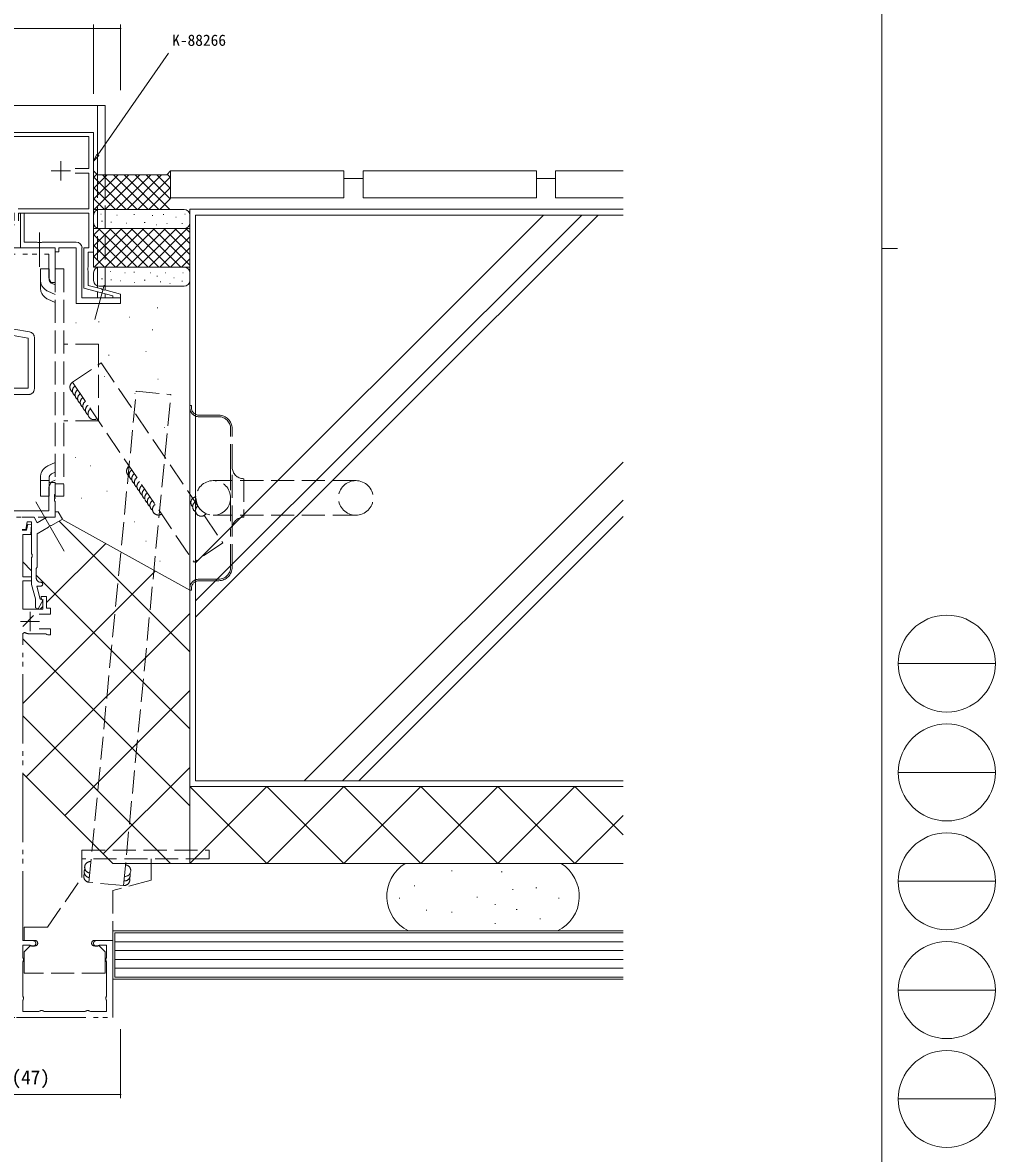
# Model space of a CAD drawing. Units: millimetres, scale not verified. Extents: x -594 to 539, y -420 to 386.
# Drawn here: x 286.8 to 539.5, y -228.1 to 65.7 of the extents above; entities that cross this region are included whole.
import ezdxf
from ezdxf.enums import TextEntityAlignment as Align

# ---------------------------------------------------------------- set-up
doc = ezdxf.new("R2010")
doc.units = ezdxf.units.MM
doc.header["$LTSCALE"] = 2
for name, pattern in [('CHAIN2', [12, 9, -1, 1, -1]), ('DASHED3', [4, 3, -1]), ('DOUBLE_CHAIN2', [12.8, 9, -1, 0.6, -0.6, 0.6, -1])]:
    doc.linetypes.add(name, pattern=pattern)
for name, color, linetype, lineweight in [('0-1_YKK_ZWAK', 7, 'Continuous', 9), ('0-3_YKK_12', 2, 'Continuous', 9), ('0-4_YSS_K', 3, 'Continuous', 9), ('0-5_YKK_D', 6, 'Continuous', 9), ('0-6_YKK_13', 4, 'DASHED3', 9), ('0-7_YKK_11', 7, 'DOUBLE_CHAIN2', 9)]:
    doc.layers.add(name, color=color, linetype=linetype, lineweight=lineweight)
doc.styles.add('ＭＳ ゴシック', font='')
doc.styles.get('ＭＳ ゴシック').set_extended_font_data('MS Gothic')

msp = doc.modelspace()

# ---------------------------------------------------------------- linework, layer by layer
at = {"layer": '0-1_YKK_ZWAK'}
for p, q in [((510, 382), (510, -368)), ((510, 7), (514, 7)), ((514.252, -100.88), (539.452, -100.88)), ((514.252, -129.16), (539.452, -129.16)), ((514.252, -157.44), (539.452, -157.44)), ((514.252, -185.72), (539.452, -185.72)), ((514.252, -214), (539.452, -214))]:
    msp.add_line(p, q, dxfattribs=at)
for centre in [(526.852, -100.88), (526.852, -129.16), (526.852, -157.44), (526.852, -185.72), (526.852, -214)]:
    msp.add_circle(centre, 12.6, dxfattribs=at)
at = {"layer": '0-3_YKK_12'}
for p, q in [((161.183, 44.17), (306.267, 44.171)), ((306.267, 44.171), (306.267, 26.171))]:
    msp.add_line(p, q, dxfattribs=at)
at = {"layer": '0-3_YKK_12', "linetype": 'DASHED3'}
for p, q in [((306.267, 26.171), (306.267, -3.222)), ((306.266, -5.829), (308.266, -5.829)), ((306.267, -4.257), (306.267, -5.829))]:
    msp.add_line(p, q, dxfattribs=at)
at = {"layer": '0-3_YKK_12', "linetype": 'CHAIN2'}
msp.add_line((297.676, -71.637), (290.268, -58.805), dxfattribs=at)
at = {"layer": '0-3_YKK_12', "linetype": 'DOUBLE_CHAIN2'}
msp.add_line((161.183, -192.829), (287.266, -192.829), dxfattribs=at)
at = {"layer": '0-4_YSS_K'}
for p, q in [((325.266, 27.171), (324.266, 26.171)), ((325.266, 20.171), (325.266, 27.171)), ((325.266, 27.171), (370.266, 27.171)), ((370.266, 20.171), (370.266, 27.171)), ((375.266, 20.171), (375.266, 27.171)), ((375.266, 27.171), (420.266, 27.171)), ((420.266, 20.171), (420.266, 27.171)), ((425.266, 20.171), (425.266, 27.171)), ((425.266, 27.171), (442.777, 27.171)), ((305.266, 25.455), (306.124, 26.313)), ((305.266, 22.626), (308.811, 26.171)), ((305.266, 19.798), (311.639, 26.171)), ((305.266, 25.656), (313.752, 17.171)), ((305.468, 17.171), (314.468, 26.171)), ((307.58, 26.171), (316.58, 17.171)), ((308.296, 17.171), (317.296, 26.171)), ((310.408, 26.171), (319.409, 17.171)), ((311.124, 17.171), (320.124, 26.171)), ((313.237, 26.171), (322.237, 17.171)), ((313.953, 17.171), (322.953, 26.171)), ((316.065, 26.171), (325.065, 17.171)), ((316.781, 17.171), (325.266, 25.656)), ((318.894, 26.171), (325.266, 19.798)), ((321.722, 26.171), (325.266, 22.626)), ((324.409, 26.313), (325.266, 25.455)), ((370.266, 25.171), (375.266, 25.171)), ((420.266, 25.171), (425.266, 25.171)), ((305.266, 22.827), (310.923, 17.171)), ((319.61, 17.171), (325.266, 22.827)), ((305.266, 19.999), (308.095, 17.171)), ((322.438, 17.171), (325.266, 19.999)), ((325.266, 20.171), (370.266, 20.171)), ((375.266, 20.171), (420.266, 20.171)), ((425.266, 20.171), (442.777, 20.171)), ((305.266, 17.171), (325.266, 17.171)), ((305.266, 15.671), (305.266, 13.671)), ((306.766, 17.171), (328.767, 17.171)), ((307.26, 15.915), (307.16, 15.915)), ((311.406, 15.629), (311.306, 15.629)), ((315.739, 15.866), (315.939, 15.866)), ((320.626, 15.558), (320.526, 15.558)), ((323.485, 15.844), (323.385, 15.844)), ((326.701, 15.129), (326.601, 15.129)), ((329.06, 15.915), (328.96, 15.915)), ((329.06, 15.915), (328.96, 15.915)), ((330.267, 17.173), (442.777, 17.173)), ((330.267, 17.173), (330.267, -132.827)), ((330.267, 15.671), (330.267, 13.671)), ((331.766, -74.695), (422.134, 15.672)), ((331.766, -84.595), (432.033, 15.672)), ((331.766, -88.837), (436.276, 15.672)), ((305.266, 12.171), (305.266, 2.171)), ((305.266, 12.171), (330.267, 12.171)), ((305.266, 7.626), (309.811, 12.171)), ((305.266, 4.798), (312.639, 12.171)), ((305.266, 10.455), (306.982, 12.171)), ((305.468, 2.171), (315.468, 12.171)), ((306.58, 12.171), (316.58, 2.171)), ((306.766, 12.171), (328.767, 12.171)), ((307.35, 14.135), (307.55, 14.135)), ((308.296, 2.171), (318.296, 12.171)), ((309.408, 12.171), (319.409, 2.171)), ((309.753, 13.825), (309.953, 13.825)), ((311.124, 2.171), (321.125, 12.171)), ((312.237, 12.171), (322.237, 2.171)), ((313.836, 13.558), (313.736, 13.558)), ((313.953, 2.171), (323.953, 12.171)), ((315.065, 12.171), (325.065, 2.171)), ((316.781, 2.171), (326.781, 12.171)), ((317.894, 12.171), (327.894, 2.171)), ((318.451, 13.773), (318.651, 13.773)), ((319.61, 2.171), (329.61, 12.171)), ((320.722, 12.171), (330.267, 2.626)), ((321.698, 13.129), (321.598, 13.129)), ((323.551, 12.171), (330.267, 5.455)), ((324.414, 13.487), (324.314, 13.487)), ((326.379, 12.171), (330.267, 8.283)), ((328.159, 13.515), (328.359, 13.515)), ((329.207, 12.171), (330.267, 11.112)), ((305.266, 10.656), (313.752, 2.171)), ((322.438, 2.171), (330.267, 9.999)), ((305.266, 7.827), (310.923, 2.171)), ((325.267, 2.171), (330.267, 7.17)), ((305.266, 4.999), (308.095, 2.171)), ((328.095, 2.171), (330.267, 4.342)), ((305.266, 2.171), (330.267, 2.171)), ((305.266, 0.671), (305.266, -1.329)), ((306.766, 2.171), (328.767, 2.171)), ((309.69, 1.059), (309.59, 1.059)), ((313.478, 0.63), (313.378, 0.63)), ((315.739, 0.866), (315.939, 0.866)), ((320.054, 0.701), (319.954, 0.701)), ((323.985, 0.63), (323.885, 0.63)), ((328.559, 0.701), (328.459, 0.701)), ((330.267, 0.671), (330.267, -1.329)), ((306.766, -2.829), (328.767, -2.829)), ((307.35, -0.865), (307.55, -0.865)), ((309.753, -1.175), (309.953, -1.175)), ((312.263, -1.441), (312.163, -1.441)), ((315.908, -1.798), (315.809, -1.798)), ((318.451, -1.227), (318.651, -1.227)), ((321.841, -0.227), (321.741, -0.227)), ((322.699, -1.656), (322.599, -1.656)), ((325.2, -2.084), (325.1, -2.084)), ((325.2, -2.084), (325.1, -2.084)), ((326.201, -0.656), (326.101, -0.656)), ((328.159, -1.485), (328.359, -1.485)), ((321.928, -8.448), (321.828, -8.448)), ((314.588, -10.862), (314.488, -10.862)), ((300.742, -12.348), (300.642, -12.348)), ((306.689, -12.069), (306.589, -12.069)), ((320.627, -14.112), (320.527, -14.112)), ((318.955, -19.776), (318.855, -19.776)), ((309.291, -20.705), (309.191, -20.705)), ((308.083, -26.276), (307.983, -26.276)), ((322.021, -26.926), (321.921, -26.926)), ((316.074, -30.641), (315.974, -30.641)), ((323.788, -39.508), (323.688, -39.508)), ((323.788, -39.508), (323.688, -39.508)), ((300.65, -47.308), (300.55, -47.308)), ((304.553, -49.443), (304.453, -49.443)), ((323.695, -47.493), (323.595, -47.493)), ((359.986, -131.328), (442.777, -48.538)), ((302.23, -57.893), (302.13, -57.893)), ((308.827, -56.036), (308.727, -56.036)), ((369.886, -131.328), (442.777, -58.438)), ((296.311, -63.87), (330.267, -97.827)), ((297.056, -63.339), (330.267, -81.827)), ((315.889, -64.022), (315.789, -64.022)), ((374.129, -131.328), (442.777, -62.68)), ((293.066, -85.027), (308.426, -69.668)), ((318.956, -69.036), (318.856, -69.036)), ((286.866, -74.426), (289.166, -76.726)), ((322.58, -74.236), (322.48, -74.236)), ((286.866, -111.227), (321.274, -76.821)), ((290.367, -77.926), (330.267, -117.827)), ((287.767, -130.327), (330.267, -87.828)), ((291.365, -86.729), (292.066, -86.027)), ((286.904, -91.19), (289.702, -88.392)), ((286.866, -94.426), (330.267, -137.827)), ((297.767, -140.327), (330.267, -107.828)), ((286.866, -114.426), (325.266, -152.827)), ((307.766, -150.327), (330.267, -127.827)), ((286.866, -129.427), (310.266, -152.827)), ((331.766, -131.327), (442.777, -131.327)), ((442.777, -132.827), (330.267, -132.827)), ((330.267, -152.827), (330.267, -132.827)), ((330.267, -132.827), (350.266, -152.827)), ((330.267, -152.827), (350.266, -132.827)), ((442.777, -132.827), (330.267, -132.827)), ((350.266, -152.827), (370.266, -132.827)), ((350.266, -132.827), (370.266, -152.827)), ((370.266, -152.827), (390.266, -132.827)), ((370.266, -132.827), (390.266, -152.827)), ((390.266, -152.827), (410.266, -132.827)), ((390.266, -132.827), (410.266, -152.827)), ((410.266, -152.827), (430.266, -132.827)), ((410.266, -132.827), (430.266, -152.827)), ((430.266, -132.827), (442.777, -145.337)), ((430.266, -152.827), (442.777, -140.317)), ((310.266, -152.827), (330.267, -152.827)), ((330.267, -152.827), (442.777, -152.827)), ((426.681, -152.827), (386.145, -152.827)), ((398.228, -154.737), (398.428, -154.737)), ((411.137, -154.981), (411.337, -154.981)), ((388.485, -158.634), (388.685, -158.634)), ((404.804, -161.557), (405.004, -161.557)), ((414.06, -159.609), (414.26, -159.609)), ((420.149, -159.122), (420.349, -159.122)), ((384.588, -161.801), (384.788, -161.801)), ((409.432, -163.506), (409.632, -163.506)), ((425.995, -161.801), (426.195, -161.801)), ((391.651, -164.967), (391.851, -164.967)), ((398.228, -165.454), (398.428, -165.454)), ((415.034, -164.724), (415.234, -164.724)), ((421.123, -167.159), (421.324, -167.159)), ((425.772, -170.327), (387.054, -170.327)), ((409.432, -168.377), (409.632, -168.377)), ((310.766, -173.127), (442.777, -173.127)), ((310.766, -175.427), (442.777, -175.427)), ((310.766, -177.727), (442.777, -177.727)), ((310.766, -180.027), (442.777, -180.027))]:
    msp.add_line(p, q, dxfattribs=at)
at = {"layer": '0-4_YSS_K', "linetype": 'DASHED3'}
for p, q in [((299.784, -27.772), (307.242, -22.734)), ((307.242, -22.734), (338.824, -69.479)), ((299.784, -27.772), (331.366, -74.518)), ((304.081, -157.681), (316.371, -30.083)), ((313.039, -158.544), (325.329, -30.946)), ((316.367, -30.083), (325.326, -30.946)), ((338.827, -69.477), (331.369, -74.516)), ((313.039, -158.544), (304.081, -157.681))]:
    msp.add_line(p, q, dxfattribs=at)
at = {"layer": '0-4_YSS_K'}
for points in [[(305.266, 27.171), (306.266, 26.171), (324.266, 26.171)], [(442.777, 15.673), (331.766, 15.673), (331.766, -131.327)], [(442.777, -170.327), (310.266, -170.327), (310.266, -182.827), (442.777, -182.827)], [(442.777, -170.827), (310.766, -170.827), (310.766, -182.327), (442.777, -182.327)]]:
    msp.add_lwpolyline(points, dxfattribs=at)
for centre, radius, start, end in [((306.766, 15.671), 1.5, 90, 180), ((328.767, 15.671), 1.5, 0, 90), ((306.766, 13.671), 1.5, 180, 270), ((328.767, 13.671), 1.5, 270, 0), ((306.766, 0.671), 1.5, 90, 180), ((328.767, 0.671), 1.5, 0, 90), ((306.766, -1.329), 1.5, 180, 270), ((328.767, -1.329), 1.5, 270, 0), ((391.413, -161.327), 10, 121.78833, 244.16014), ((421.413, -161.327), 10, 295.83984, 58.21165)]:
    msp.add_arc(centre, radius, start, end, dxfattribs=at)
at = {"layer": '0-4_YSS_K', "linetype": 'DASHED3'}
for centre, start, end in [((300.624, -29.015), 124.04347, 237.62166), ((301.296, -30.009), 124.04347, 237.62166), ((301.967, -31.003), 124.04347, 237.62166), ((302.639, -31.998), 124.04347, 237.62166), ((303.311, -32.992), 124.04347, 237.62166), ((303.983, -33.986), 124.04347, 237.62166), ((304.655, -34.981), 124.04347, 237.62166), ((305.326, -35.975), 124.04347, 304.04347), ((315.328, -50.841), 124.22447, 237.80266), ((316.003, -51.833), 124.22447, 237.80266), ((316.678, -52.826), 124.22447, 237.80266), ((317.352, -53.818), 124.22447, 237.80266), ((318.027, -54.81), 124.22447, 237.80266), ((318.702, -55.802), 124.22447, 237.80266), ((319.377, -56.794), 124.22447, 237.80266), ((320.052, -57.787), 124.22447, 237.80266), ((320.727, -58.779), 124.22447, 237.80266), ((321.402, -59.771), 124.22447, 237.80266), ((332.03, -59.028), 95.8884, 226.7229), ((332.502, -60.134), 111.23891, 242.07341), ((322.077, -60.763), 124.22447, 304.22447), ((333.251, -61.074), 126.58942, 325.77754), ((304.454, -153.799), 84.50157, 264.50157), ((304.225, -156.188), 150.92339, 264.50157), ((304.339, -154.994), 150.92339, 264.50157), ((313.298, -155.857), 264.49847, 18.07664), ((313.413, -154.662), 264.49847, 84.49847), ((313.183, -157.051), 264.49847, 18.07664)]:
    msp.add_arc(centre, 1.5, start, end, dxfattribs=at)
at = {"layer": '0-5_YKK_D'}
for p, q in [((305.266, 47.171), (305.266, 65.171)), ((305.266, 48.171), (305.266, 65.171)), ((312.267, 48.171), (312.267, 65.171)), ((305.266, 64.171), (280.266, 64.171)), ((312.267, 64.171), (305.266, 64.171)), ((306.404, 31.337), (324.696, 57.779)), ((305.266, 29.693), (306.13, 31.527)), ((306.678, 31.148), (306.13, 31.527)), ((312.267, -195.829), (312.267, -213.829)), ((265.266, -212.829), (312.267, -212.829))]:
    msp.add_line(p, q, dxfattribs=at)
msp.add_lwpolyline([(306.678, 31.148), (305.266, 29.693), (306.13, 31.527)], close=True, dxfattribs=at)
for centre, start, end in [((305.266, 64.171), 0, 180), ((305.266, 64.171), 0, 180), ((305.266, 64.171), 180, 0), ((305.266, 64.171), 180, 0), ((312.267, 64.171), 0, 180), ((312.267, 64.171), 180, 0), ((312.267, -212.829), 0, 180), ((312.267, -212.829), 180, 0)]:
    msp.add_arc(centre, 0.106, start, end, dxfattribs=at)
at = {"layer": '0-6_YKK_13', "linetype": 'Continuous'}
for p, q in [((306.267, 44.171), (308.267, 44.171)), ((308.267, 44.171), (308.267, 26.171))]:
    msp.add_line(p, q, dxfattribs=at)
at = {"layer": '0-6_YKK_13'}
for p, q in [((308.267, 26.171), (308.267, -3.758)), ((291.467, -1.102), (291.467, 1.671)), ((291.467, 1.671), (293.766, 1.671)), ((293.766, -1.102), (293.766, 1.671)), ((295.266, 1.671), (295.266, -57.329)), ((295.266, 1.671), (297.566, 1.671)), ((297.566, 1.671), (297.566, -57.329)), ((291.467, -3.161), (291.467, -0.623)), ((295.266, -2.445), (294.339, -2.006)), ((293.355, -4.085), (295.266, -4.99)), ((308.267, -4.793), (308.267, -5.829)), ((293.372, -6.152), (295.266, -7.036)), ((306.566, -17.829), (297.566, -17.829)), ((306.566, -17.829), (306.566, -37.829)), ((330.666, -33.827), (330.666, -34.327)), ((306.566, -37.829), (297.566, -37.829)), ((337.766, -36.327), (332.666, -36.327)), ((337.766, -36.727), (332.666, -36.727)), ((340.866, -49.827), (340.866, -39.827)), ((341.266, -49.827), (341.266, -39.827)), ((293.372, -49.507), (295.266, -48.623)), ((340.866, -49.827), (340.866, -65.827)), ((341.266, -65.827), (341.266, -49.827)), ((291.467, -52.497), (291.467, -55.035)), ((293.766, -52.497), (293.766, -57.329)), ((295.266, -51.161), (294.344, -51.591)), ((344.266, -52.827), (344.266, -62.827)), ((291.467, -53.272), (293.766, -53.272)), ((291.467, -55.035), (291.467, -57.329)), ((295.266, -53.213), (293.766, -53.923)), ((295.266, -54.154), (297.566, -54.154)), ((373.366, -53.327), (336.366, -53.327)), ((291.467, -57.329), (293.766, -57.329)), ((295.266, -57.329), (297.566, -57.329)), ((373.366, -62.327), (336.366, -62.327)), ((340.866, -75.827), (340.866, -65.827)), ((341.266, -75.827), (341.266, -65.827)), ((332.666, -78.927), (337.766, -78.927)), ((332.666, -79.327), (337.766, -79.327)), ((330.666, -81.327), (330.666, -81.827)), ((302.266, -151.629), (302.266, -149.329)), ((302.266, -149.329), (335.266, -149.329)), ((302.266, -151.629), (302.266, -153.129)), ((320.266, -153.129), (320.266, -151.629)), ((302.266, -156.476), (302.266, -153.129)), ((320.266, -153.129), (320.266, -157.15)), ((293.266, -169.329), (302.266, -156.476)), ((287.266, -169.329), (293.266, -169.329)), ((308.266, -175.729), (308.266, -181.329))]:
    msp.add_line(p, q, dxfattribs=at)
at = {"layer": '0-6_YKK_13', "linetype": 'CHAIN2'}
for p, q in [((291.223, 11.154), (291.223, 2.211)), ((308.025, -2.49), (305.627, -11.441))]:
    msp.add_line(p, q, dxfattribs=at)
at = {"layer": '0-6_YKK_13'}
for points in [[(330.666, -33.827), (330.267, -33.827), (330.267, -34.327), (330.267, -81.327)], [(330.267, -81.327), (330.267, -81.827), (330.666, -81.827)], [(335.266, -149.329), (335.266, -151.629), (302.266, -151.629)], [(320.266, -157.15), (310.266, -159.829), (310.266, -172.829), (305.466, -172.829)], [(290.066, -172.829), (287.266, -172.829), (287.266, -169.329)], [(287.266, -175.729), (288.766, -174.229), (290.066, -174.229)], [(308.266, -181.329), (287.266, -181.329), (287.266, -175.729)], [(305.466, -174.229), (306.766, -174.229), (308.266, -175.729)]]:
    msp.add_lwpolyline(points, dxfattribs=at)
msp.add_circle((336.366, -57.827), 4.5, dxfattribs=at)
for centre, radius, start, end in [((294.766, -1.102), 3.3, 180, 244.66911), ((294.766, -1.102), 1, 180, 244.66911), ((294.766, -3.161), 3.3, 180, 245), ((332.666, -34.327), 2.4, 180, 270), ((332.666, -34.327), 2, 180, 270), ((337.766, -39.827), 3.5, 0, 90), ((337.766, -39.827), 3.1, 0, 90), ((294.766, -52.497), 3.3, 115, 180), ((344.266, -49.827), 3, 180, 270), ((294.766, -52.497), 1, 115, 180), ((373.366, -57.827), 4.5, 90, 270), ((373.366, -57.827), 4.5, 270, 90), ((344.266, -65.827), 3, 90, 180), ((337.766, -75.827), 3.5, 270, 0), ((337.766, -75.827), 3.1, 270, 0), ((332.666, -81.327), 2.4, 90, 180), ((332.666, -81.327), 2, 90, 180), ((290.066, -173.529), 0.7, 270, 90), ((305.466, -173.529), 0.7, 90, 270)]:
    msp.add_arc(centre, radius, start, end, dxfattribs=at)
at = {"layer": '0-7_YKK_11', "linetype": 'Continuous'}
for p, q in [((296.766, 29.671), (296.766, 24.671)), ((294.266, 27.171), (299.266, 27.171)), ((300.466, 27.771), (304.066, 27.771)), ((288.766, -87.429), (288.766, -92.429)), ((286.266, -89.929), (291.266, -89.929))]:
    msp.add_line(p, q, dxfattribs=at)
at = {"layer": '0-7_YKK_11'}
msp.add_line((289.896, -29.459), (289.896, -16.16), dxfattribs=at)
at = {"layer": '0-7_YKK_11', "linetype": 'Continuous'}
for points in [[(284.766, 13.171), (280.266, 13.171), (280.266, 37.171), (305.266, 37.171)], [(300.466, 27.771), (304.066, 27.771), (304.066, 36.071), (281.366, 36.071), (281.366, 14.271), (284.666, 14.271), (284.666, 16.271)], [(305.266, 37.171), (305.266, 6.07), (303.866, 6.07), (303.866, 2.129), (303.746, 1.945), (303.746, 1.396), (303.866, 1.212), (303.866, -2.579), (307.324, -3.505), (307.47, -3.668), (308.001, -3.811), (308.209, -3.742), (312.266, -4.829), (312.266, -5.829), (310.266, -5.829), (310.266, -5.329), (302.766, -3.319), (302.766, 7.17), (304.066, 7.17), (304.066, 16.171), (285.766, 16.171), (285.766, 14.171)], [(285.666, 17.27), (304.066, 17.27), (304.066, 26.57), (300.466, 26.57)], [(290.596, 8.671), (287.266, 8.671), (287.266, 16.171), (286.266, 16.171), (286.266, 7.171), (295.266, 7.171), (295.266, 6.171), (296.267, 6.171), (296.267, 7.171), (300.767, 7.171)], [(291.746, 8.528), (290.787, 8.528), (290.596, 8.67)], [(300.767, 8.671), (291.937, 8.671), (291.746, 8.528)], [(300.767, 7.171), (300.767, -7.329), (312.267, -7.329), (312.267, -5.829), (302.266, -5.829), (302.266, 7.171)]]:
    msp.add_lwpolyline(points, dxfattribs=at)
at = {"layer": '0-7_YKK_11'}
for points in [[(266.896, 5.541), (293.636, 5.541), (293.636, -0.738), (294.266, -1.829), (295.266, -1.829), (295.266, 7.171), (265.266, 7.171)], [(277.266, -14.329), (288.266, -16.269), (288.266, -29.329), (277.266, -29.329)], [(288.657, -14.683), (278.896, -12.962), (278.896, -12.699)], [(265.266, -30.829), (265.266, -62.829), (295.266, -62.829), (295.266, -58.788), (295.146, -58.604), (295.146, -58.054), (295.266, -57.871), (295.266, -57.788), (295.146, -57.604), (295.146, -57.055), (295.266, -56.871), (295.266, -53.829), (294.266, -53.829), (293.636, -54.921), (293.636, -61.199), (266.896, -61.199), (266.896, -44.288), (266.777, -44.104), (266.777, -43.554), (266.896, -43.371), (266.896, -33.529), (268.157, -33.529), (268.453, -33.784)], [(278.097, -33.559), (278.097, -32.345), (279.066, -30.959), (288.396, -30.959)], [(290.666, -75.829), (290.666, -67.129), (293.575, -65.45), (293.674, -65.254), (294.15, -64.979), (294.369, -64.992), (297.176, -63.371), (296.055, -61.429), (295.266, -61.429), (295.266, -62.829), (293.114, -62.829), (290.644, -64.256), (289.82, -62.829), (286.766, -62.829)], [(286.766, -65.986), (287.68, -66.065), (288.039, -64.029), (289.166, -64.029), (289.166, -72.371), (289.287, -72.554), (289.287, -73.104), (289.166, -73.288), (289.166, -80.342), (290.166, -84.074), (290.166, -86.395), (290.916, -86.596), (292.222, -84.335), (291.422, -84.121), (290.513, -80.729), (291.566, -80.729)], [(291.165, -88.029), (294.066, -88.029), (294.066, -86.429), (293.066, -86.429), (293.066, -83.429), (291.666, -83.429), (291.666, -83.929), (291.867, -84.212), (292.066, -84.495), (292.066, -86.729), (286.866, -86.729), (286.866, -79.329), (289.166, -79.329), (289.166, -78.329), (286.866, -78.329), (286.866, -67.329), (288.941, -67.329), (289.166, -64.751), (288.178, -64.621), (287.894, -66.229), (286.766, -66.229)], [(290.367, -78.529), (290.367, -76.129), (290.666, -75.829)], [(289.516, -172.829), (286.866, -172.829), (286.866, -93.042), (287.304, -92.775)], [(288.766, -93.129), (292.847, -93.129), (293.107, -93.279), (293.367, -93.429), (294.066, -93.429), (294.066, -91.829), (291.165, -91.829)], [(285.267, -192.829), (310.266, -192.829), (310.266, -172.829), (306.016, -172.829)], [(286.913, -177.296), (286.866, -177.137), (286.866, -174.029), (288.782, -174.029), (288.992, -174.115)], [(306.541, -174.115), (306.751, -174.029), (308.666, -174.029), (308.666, -177.137), (308.62, -177.296)], [(286.913, -187.296), (286.866, -187.137), (286.866, -178.522), (286.913, -178.362)], [(308.62, -178.362), (308.666, -178.522), (308.666, -187.137), (308.62, -187.296)], [(291.234, -191.183), (291.074, -191.229), (286.866, -191.229), (286.866, -188.522), (286.913, -188.362)], [(308.62, -188.362), (308.666, -188.522), (308.666, -191.229), (304.459, -191.229), (304.299, -191.183)], [(303.234, -191.183), (303.074, -191.229), (292.459, -191.229), (292.299, -191.183)]]:
    msp.add_lwpolyline(points, dxfattribs=at)
at = {"layer": '0-7_YKK_11', "linetype": 'Continuous'}
msp.add_arc((300.767, 7.171), 1.5, 0, 89.99997, dxfattribs=at)
at = {"layer": '0-7_YKK_11'}
for centre, radius, start, end in [((288.396, -16.16), 1.5, 0, 79.99998), ((288.396, -29.459), 1.5, 270, 359.99998), ((291.566, -78.529), 1.2, 180, 269.99998), ((291.566, -80.229), 0.5, 269.99998, 90), ((288.766, -89.929), 3.2, 242.79712, 270), ((289.516, -173.579), 0.75, 225.58467, 89.99997), ((306.016, -173.579), 0.75, 90.00002, 314.41531), ((286.066, -177.829), 1, 327.79576, 32.20422), ((309.467, -177.829), 1, 147.79576, 212.20422), ((286.066, -187.829), 1, 327.79576, 32.20422), ((309.467, -187.829), 1, 147.79576, 212.20422), ((291.766, -192.029), 1, 57.79576, 122.20422), ((303.767, -192.029), 1, 57.79576, 122.20422)]:
    msp.add_arc(centre, radius, start, end, dxfattribs=at)

# ---------------------------------------------------------------- texts
at = {"layer": '0-5_YKK_D', "color": 4, "style": 'ＭＳ ゴシック'}
for s, height, p in [('K-88266', 2.933, (325.696, 58.779)), ('(47)', 3.666, (283.966, -211.327))]:
    msp.add_text(s, height=height, dxfattribs=at).set_placement(p, align=Align.BOTTOM_LEFT)

doc.saveas('drawing.dxf')
